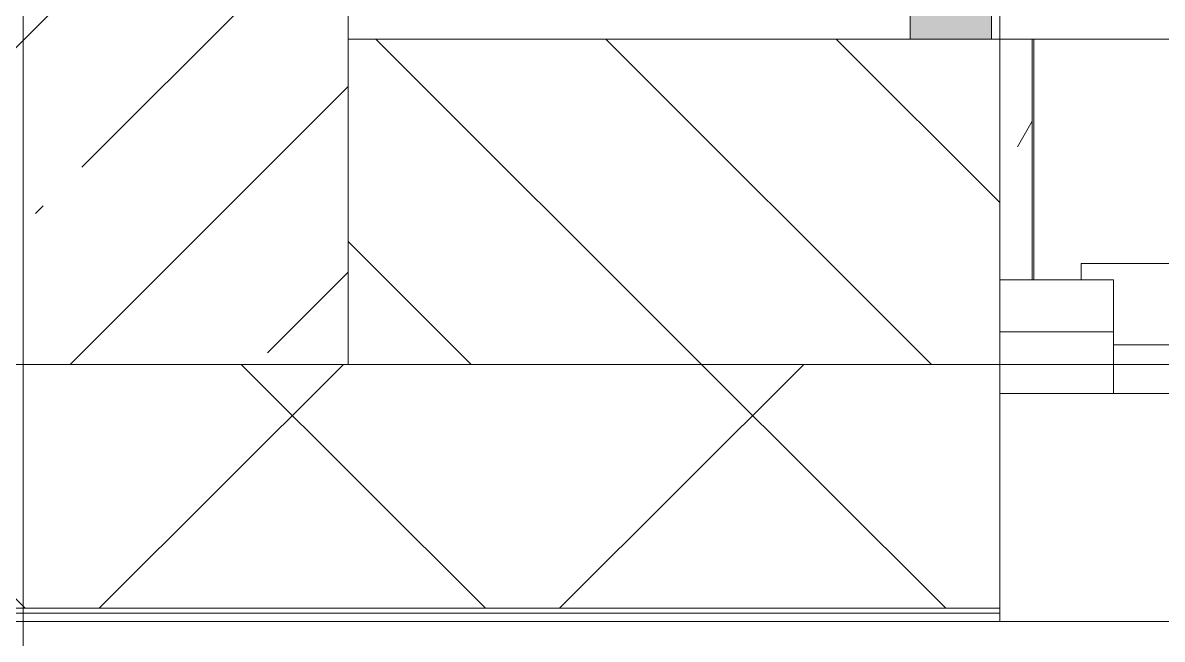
# Model space of a CAD drawing. Header units: millimetres. Extents: x -213547 to 415037, y -3642 to 106956.
# Drawn here: x 29674 to 30375, y 78917 to 79296 of the extents above; entities that cross this region are included whole.
import ezdxf

# ---------------------------------------------------------------- set-up
doc = ezdxf.new("R2010")
doc.units = ezdxf.units.MM
for name, color, linetype, lineweight in [('A-GLAZ', 7, 'Continuous', 9), ('A-GLAZ-1', 7, 'Continuous', 5), ('A-WALL', 7, 'Continuous', 5), ('I-WALL', 7, 'Continuous', 5), ('S-COLS', 7, 'Continuous', 9), ('S-COLS-1', 7, 'Continuous', 5), ('Оси', 7, 'Continuous', 9)]:
    doc.layers.add(name, color=color, linetype=linetype, lineweight=lineweight)
doc.layers.add('A-WALL-1', color=9, linetype='Continuous', lineweight=5, true_color=0x808080)
doc.layers.add('A-WALL-FNSH-1', color=9, linetype='Continuous', lineweight=5, true_color=0x808080)

# ---------------------------------------------------------------- blocks, each defined once
blk = doc.blocks.new('BSC_Колонна _Прямоугольная - 600х600-V6-Объем проектирования 1 этажа')
at = {"layer": 'S-COLS-1'}
h = blk.add_hatch(dxfattribs=at)
h.set_pattern_fill('FP_10', color=256, style=0, pattern_type=2)
h.set_pattern_definition([(45, (-29509.74, -200), (-114.04925, 114.04925), []), (45, (-29395.7, -200), (-114.04925, 114.04925), [201.613, -40.323, 6.706, -33.617])])
h.paths.add_polyline_path([(300, -300), (300, 300), (-300, 300), (-300, -300)])
for p, q in [((300, 300), (-300, 300)), ((-300, 300), (-300, -300)), ((300, -300), (300, 300)), ((-300, -300), (300, -300))]:
    blk.add_line(p, q, dxfattribs=at)
blk = doc.blocks.new('120_Окно_СКБ_2Ст - 120_Окно_СКБ_2Ст 2800х2500_створка_-22445922-Объем проектирования 1 этажа')
at = {"layer": 'A-GLAZ'}
for p, q in [((1330, -127), (1330, -57)), ((1330, -57), (1400, -57)), ((1400, -57), (1400, -127)), ((1330, -87), (570, -87)), ((1330, -127), (1330, -87)), ((1400, -127), (1330, -127)), ((1350, -127), (1330, -127)), ((1350, -137), (1350, -127)), ((550, -137), (1350, -137)), ((1350, -137), (550, -137))]:
    blk.add_line(p, q, dxfattribs=at)
at = {"layer": 'A-GLAZ-1'}
for p, q in [((1400, -57), (-1400, -57)), ((1350, -127), (1380, -127))]:
    blk.add_line(p, q, dxfattribs=at)
blk = doc.blocks.new('1floor')
at = {"layer": 'A-WALL'}
h = blk.add_hatch(dxfattribs=at)
h.set_pattern_fill('FP_2', color=256, style=0, pattern_type=2)
h.set_pattern_definition([(135, (0, 0), (-70.71068, -70.71068), [])])
h.paths.add_polyline_path([(29809.74, -100), (30210, -100), (30210, 100), (29809.74, 100), (29809.74, -80)])
h = blk.add_hatch(dxfattribs=at)
h.set_pattern_fill('FP_24', color=256, style=0, pattern_type=2)
h.set_pattern_definition([(45, (0, 0), (-141.42136, 141.42136), []), (135, (0, 0), (-141.42136, -141.42136), [])])
h.paths.add_polyline_path([(75692.06, -250), (75700, -250), (75700, -100), (73980, -100), (73980, -250), (75480, -250)])
h.paths.add_polyline_path([(70660, -250), (70660, -100), (67060, -100), (67060, -250), (69821.35, -250)])
h.paths.add_polyline_path([(72236.07, -250), (72280, -250), (72280, -100), (71560, -101.79), (71560, -250), (72080, -250)])
h.paths.add_polyline_path([(65160, -250), (66160, -250), (66160, -100), (65160, -100), (65160, -118)])
h.paths.add_polyline_path([(63710, -250), (64260, -250), (64260, -100), (63710, -100), (63710, -121.31)])
h.paths.add_polyline_path([(60910, -250), (61610, -250), (61610, -100), (60910, -100), (60910, -128.27)])
h.paths.add_polyline_path([(60010, -250), (60010, -100), (59260, -100), (59260, -250)])
h.paths.add_polyline_path([(57160, -250), (57160, -100), (56410, -100), (56410, -250)])
h.paths.add_polyline_path([(53310, -250), (53310, -100), (51871.54, -100), (51871.54, -250)])
h.paths.add_polyline_path([(49771.54, -250), (49771.54, -100), (49060, -100), (49060, -250), (49190.71, -250)])
h.paths.add_polyline_path([(48160, -250), (48160, -100), (47410, -100), (47410, -250)])
h.paths.add_polyline_path([(44310, -250), (44310, -100), (42737.54, -100), (42737.54, -250)])
h.paths.add_polyline_path([(38875.4, -250), (39040, -250), (39040, -100), (37990, -100), (37990, -250)])
h.paths.add_polyline_path([(40637.54, -250), (40637.54, -100), (39940, -100), (39940, -250)])
h.paths.add_polyline_path([(36812.33, -250), (37090, -250), (37090, -100), (35970, -100), (35970, -250)])
h.paths.add_polyline_path([(33870, -250), (33870, -100), (33010, -100), (33010, -250)])
h.paths.add_polyline_path([(30210, -250), (30210, -100), (29209.74, -100), (29209.74, -250)])
h.paths.add_polyline_path([(28309.74, -250), (28309.74, -100), (27310, -100), (27310, -250)])
h.paths.add_polyline_path([(26410, -250), (26410, -100), (25435, -100), (25435, -250)])
h.paths.add_polyline_path([(22635, -250), (22635, -100), (21610, -100), (21610, -250)])
h.paths.add_polyline_path([(19360, -250), (20710, -250), (20710, -100), (19360, -100), (19360, -231.59)])
h.paths.add_polyline_path([(17260, -250), (17260, -100), (16510, -100), (16510, -250)])
h.paths.add_polyline_path([(14860, -250), (15610, -250), (15610, -100), (14860, -100), (14860, -242.78)])
h.paths.add_polyline_path([(12055.57, -250), (12760, -248), (12760, -100), (12010, -100), (12010, -250)])
h.paths.add_polyline_path([(7929.44, -250), (8259.74, -250), (8259.74, -100), (6830, -100), (6830, -250), (7660, -250)])
h.paths.add_polyline_path([(9159.74, -250), (9910, -250), (9910, -100), (9159.74, -100), (9159.74, -118)])
h.paths.add_polyline_path([(110, -250), (3730, -250), (3730, -100), (-260, -100), (-260, -250), (-110, -250)])
at = {"layer": 'I-WALL'}
h = blk.add_hatch(dxfattribs=at)
h.set_pattern_fill('FP_192', color=256, style=0, pattern_type=2)
h.set_pattern_definition([(45, (0, 0), (-212.132, 212.132), []), (135, (0, 0), (-212.132, -212.132), [])])
h.paths.add_polyline_path([(30205, 100), (30210, 100), (30210, 150), (30217.5, 150), (30217.5, 507.5), (30205, 507.5), (30205, 114.56)])
blk.add_hatch(color=256, dxfattribs=at).paths.add_polyline_path([(30205, 100), (30205, 495), (30155, 495), (30155, 100)])
h = blk.add_hatch(dxfattribs=at)
h.set_pattern_fill('FP_191', color=256, style=0, pattern_type=2)
h.set_pattern_definition([(0, (0, 0), (243.84, 60.96), [20.117, -162.763, 20.117, -162.763, -975.36]), (0, (0, 0), (243.84, 60.96), [-365.76, 20.117, -345.643, 20.117, -162.763, -426.72]), (0, (0, 0), (243.84, 60.96), [-914.4, 20.117, -101.803, 20.117, -284.683]), (120, (91.44, 30.48), (-174.71291, 180.69163), [20.117, -162.763, 20.117, -162.763, -975.36]), (120, (91.44, 30.48), (-174.71291, 180.69163), [-365.76, 20.117, -345.643, 20.117, -162.763, -426.72]), (120, (91.44, 30.48), (-174.71291, 180.69163), [-914.4, 20.117, -101.803, 20.117, -284.683]), (240, (121.92, 152.4), (-69.12709, -241.65163), [20.117, -162.763, 20.117, -162.763, -975.36]), (240, (121.92, 152.4), (-69.12709, -241.65163), [-365.76, 20.117, -345.643, 20.117, -162.763, -426.72]), (240, (121.92, 152.4), (-69.12709, -241.65163), [-914.4, 20.117, -101.803, 20.117, -284.683])])
h.paths.add_polyline_path([(30230, -48), (30230, 100), (30210, 100), (30210, -48)])
at = {"layer": 'A-WALL'}
for p, q in [((30205, 100), (30205, 495)), ((29809.74, -100), (33010, -100)), ((29209.74, -250), (30210, -250)), ((29209.74, -253), (30210, -253)), ((33010, -258), (30210, -258))]:
    blk.add_line(p, q, dxfattribs=at)
at = {"layer": 'A-WALL-1'}
for p, q in [((30155, 445), (30155, 100)), ((30210, -250), (30210, 150)), ((30230, 100), (29809.74, 100)), ((30230, -48), (30230, 100)), ((30210, -48), (30230, -48))]:
    blk.add_line(p, q, dxfattribs=at)
at = {"layer": 'A-WALL-FNSH-1'}
for p, q in [((30231, 100), (30230, 100)), ((30231, -48), (30231, 100)), ((30230, -48), (30231, -48)), ((30210, -258), (30210, -250)), ((29209.74, -258), (30210, -258))]:
    blk.add_line(p, q, dxfattribs=at)
at = {"layer": 'I-WALL'}
for p, q in [((32989, 100), (30231, 100)), ((30280, -80), (30210, -80))]:
    blk.add_line(p, q, dxfattribs=at)
at = {"layer": 'Оси'}
blk.add_line((29610, -1906.26), (29610, 3093.74), dxfattribs=at)
at = {"layer": 'A-GLAZ', "color": 3, "rotation": 180}
blk.add_blockref('120_Окно_СКБ_2Ст - 120_Окно_СКБ_2Ст 2800х2500_створка_-22445922-Объем проектирования 1 этажа', (31610, -175), dxfattribs=at)
at = {"layer": 'S-COLS'}
blk.add_blockref('BSC_Колонна _Прямоугольная - 600х600-V6-Объем проектирования 1 этажа', (29509.74, 200), dxfattribs=at)

msp = doc.modelspace()

# ---------------------------------------------------------------- block references
msp.add_blockref('1floor', (64.7, 79186.05))

doc.saveas('drawing.dxf')
